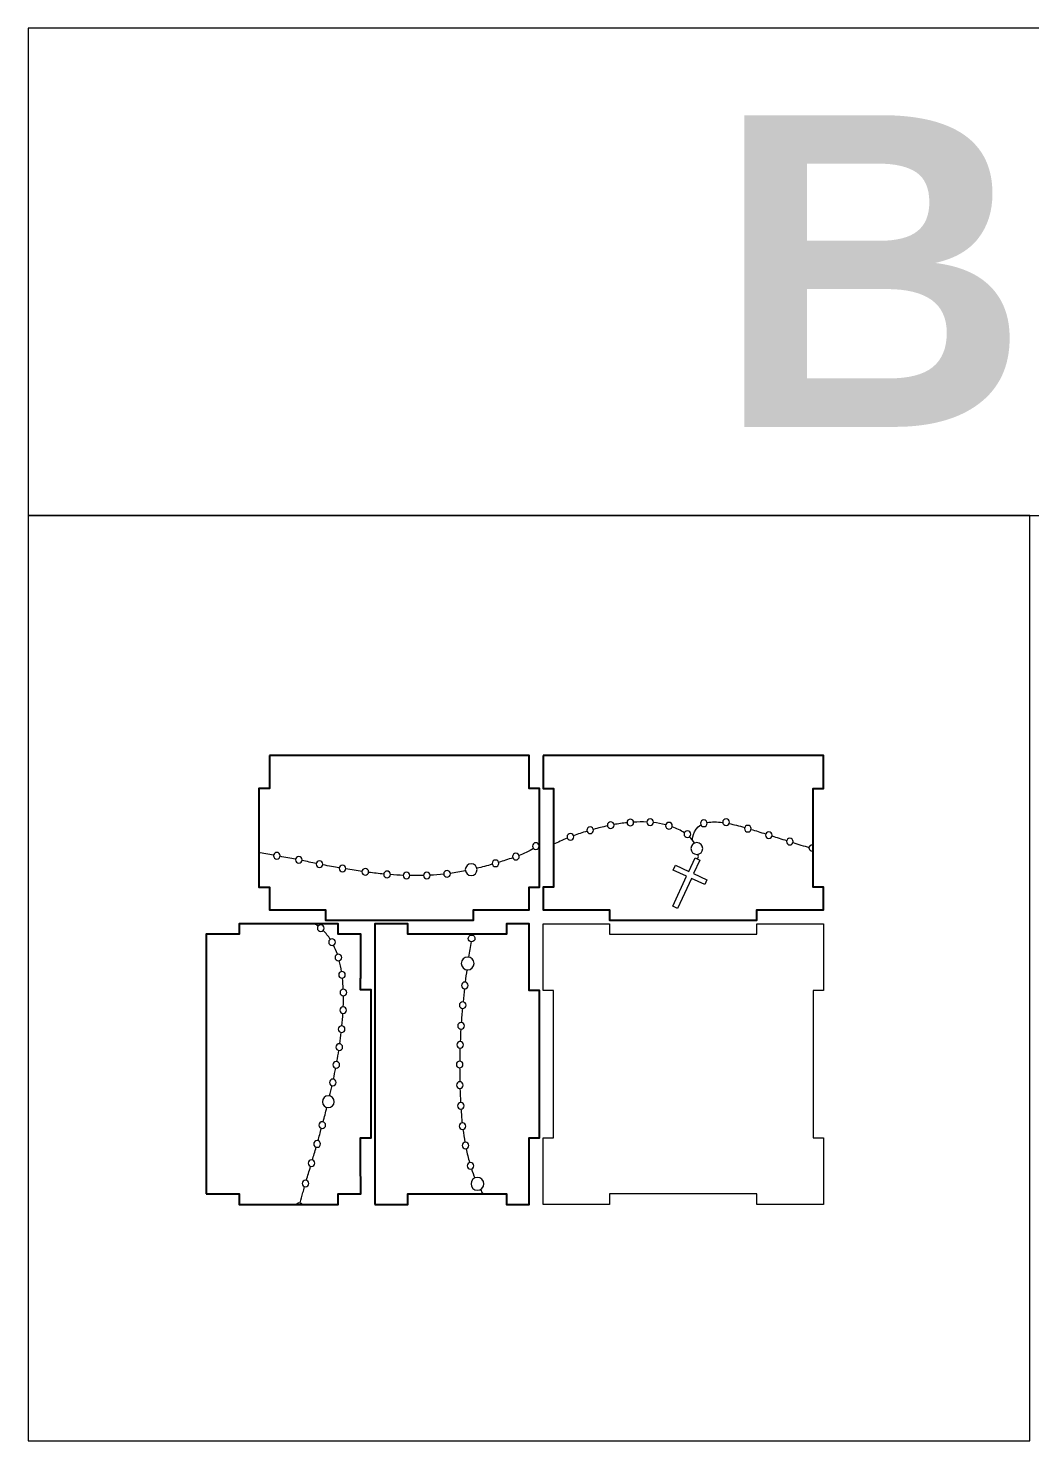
# Model space of a CAD drawing. Header units: millimetres. Extents: x -989 to 989, y -553 to 553.
# Drawn here: x -428.4 to -142.8, y -553.1 to -150.4 of the extents above; entities that cross this region are included whole.
import ezdxf

# ---------------------------------------------------------------- set-up
doc = ezdxf.new("R2010")
doc.units = ezdxf.units.MM
doc.header["$MEASUREMENT"] = 0
doc.layers.add('Camada 1', color=7, linetype='Continuous')
doc.styles.add('0', font='arialbd.ttf', dxfattribs={"height": 1})

msp = doc.modelspace()

# ---------------------------------------------------------------- linework, layer by layer
at = {"layer": 'Camada 1', "color": 142, "lineweight": 20}
for points in [[(-428.4035, -289.3165), (428.4035, -289.3165), (428.4035, -150.4111), (-428.4035, -150.4111), (-428.4035, -289.3165)], [(-428.4034, -553.0531), (-142.8012, -553.0531), (-142.8012, -289.3165), (-428.4034, -289.3165), (-428.4034, -553.0531)]]:
    msp.add_lwpolyline(points, close=True, dxfattribs=at)
at = {"layer": 'Camada 1', "lineweight": 25}
for points, knots in [([(-359.6022, -357.6848), (-335.2968, -357.6848), (-309.9076, -357.6848), (-285.6022, -357.6848), (-285.6022, -357.6848), (-285.6022, -357.6848), (-285.6022, -367.0848), (-285.6022, -367.0848), (-285.6022, -367.0848), (-285.6022, -367.0848), (-282.6022, -367.0848), (-282.6022, -367.0848), (-282.6022, -367.0848), (-282.6022, -378.719), (-282.6022, -383.6506), (-282.6022, -395.2848), (-282.6022, -395.2848), (-282.6022, -395.2848), (-285.6022, -395.2848), (-285.6022, -395.2848), (-285.6022, -395.2848), (-285.6022, -395.2848), (-285.6022, -401.7004), (-285.6022, -401.7004), (-285.6022, -401.7004), (-285.6022, -401.7004), (-298.1022, -401.7004), (-298.1022, -401.7004), (-298.1022, -401.7004), (-298.1022, -401.7004), (-298.1022, -401.6848), (-298.1022, -401.6848), (-298.1022, -401.6848), (-298.1022, -401.6848), (-301.4313, -401.6848), (-301.4313, -401.6848), (-301.4313, -401.6848), (-301.4313, -401.6848), (-301.4313, -404.6848), (-301.4313, -404.6848), (-301.4313, -404.6848), (-301.4313, -404.6848), (-343.5942, -404.6848), (-343.5942, -404.6848), (-343.5942, -404.6848), (-343.5942, -404.6848), (-343.5942, -401.6848), (-343.5942, -401.6848), (-343.5942, -401.6848), (-348.9264, -401.6848), (-354.256, -401.7005), (-359.6022, -401.7005), (-359.6022, -401.7005), (-359.6022, -401.7005), (-359.6022, -395.2848), (-359.6022, -395.2848), (-359.6022, -395.2848), (-359.6022, -395.2848), (-362.6022, -395.2848), (-362.6022, -395.2848), (-362.6022, -395.2848), (-362.6022, -383.6506), (-362.6022, -378.719), (-362.6022, -367.0848), (-362.6022, -367.0848), (-362.6022, -367.0848), (-359.6022, -367.0848), (-359.6022, -367.0848), (-359.6022, -367.0848), (-359.6022, -367.0848), (-359.6022, -357.6848), (-359.6022, -357.6848)], [0, 0, 0, 0, 0.05263158, 0.05263158, 0.05263158, 0.05263158, 0.10526316, 0.10526316, 0.10526316, 0.10526316, 0.15789474, 0.15789474, 0.15789474, 0.15789474, 0.21052632, 0.21052632, 0.21052632, 0.21052632, 0.26315789, 0.26315789, 0.26315789, 0.26315789, 0.31578947, 0.31578947, 0.31578947, 0.31578947, 0.36842105, 0.36842105, 0.36842105, 0.36842105, 0.42105263, 0.42105263, 0.42105263, 0.42105263, 0.47368421, 0.47368421, 0.47368421, 0.47368421, 0.52631579, 0.52631579, 0.52631579, 0.52631579, 0.57894737, 0.57894737, 0.57894737, 0.57894737, 0.63157895, 0.63157895, 0.63157895, 0.63157895, 0.68421053, 0.68421053, 0.68421053, 0.68421053, 0.73684211, 0.73684211, 0.73684211, 0.73684211, 0.78947368, 0.78947368, 0.78947368, 0.78947368, 0.84210526, 0.84210526, 0.84210526, 0.84210526, 0.89473684, 0.89473684, 0.89473684, 0.89473684, 1, 1, 1, 1]), ([(-281.6022, -357.6848), (-255.6022, -357.6848), (-227.6022, -357.6848), (-201.6022, -357.6848), (-201.6022, -357.6848), (-201.6022, -357.6848), (-201.6022, -367.0848), (-201.6022, -367.0848), (-201.6022, -367.0848), (-201.6022, -367.0848), (-204.6022, -367.0848), (-204.6022, -367.0848), (-204.6022, -367.0848), (-204.6022, -367.0848), (-204.6022, -376.4848), (-204.6022, -376.4848), (-204.6022, -376.4848), (-204.6022, -376.4848), (-204.6022, -376.4848), (-204.6022, -376.4848), (-204.6022, -376.4848), (-204.6022, -376.4848), (-204.6022, -385.8848), (-204.6022, -385.8848), (-204.6022, -385.8848), (-204.6022, -385.8848), (-204.6022, -385.8848), (-204.6022, -385.8848), (-204.6022, -385.8848), (-204.6022, -385.8848), (-204.6022, -395.2848), (-204.6022, -395.2848), (-204.6022, -395.2848), (-204.6022, -395.2848), (-201.6022, -395.2848), (-201.6022, -395.2848), (-201.6022, -395.2848), (-201.6022, -395.2848), (-201.6022, -401.6848), (-201.6022, -401.6848), (-201.6022, -401.6848), (-210.2689, -401.6848), (-211.9355, -401.6848), (-220.6022, -401.6848), (-220.6022, -401.6848), (-220.6022, -401.6848), (-220.6022, -404.6848), (-220.6022, -404.6848), (-220.6022, -404.6848), (-220.6022, -404.6848), (-262.6022, -404.6848), (-262.6022, -404.6848), (-262.6022, -404.6848), (-262.6022, -404.6848), (-262.6022, -401.6848), (-262.6022, -401.6848), (-262.6022, -401.6848), (-262.6022, -401.6848), (-266.1022, -401.6848), (-266.1022, -401.6848), (-266.1022, -401.6848), (-266.1022, -401.6848), (-266.1022, -401.6848), (-266.1022, -401.6848), (-266.1022, -401.6848), (-266.1022, -401.6848), (-281.6022, -401.6848), (-281.6022, -401.6848), (-281.6022, -401.6848), (-281.6022, -401.6848), (-281.6022, -395.2848), (-281.6022, -395.2848), (-281.6022, -395.2848), (-281.6022, -395.2848), (-278.6022, -395.2848), (-278.6022, -395.2848), (-278.6022, -395.2848), (-278.6022, -395.2848), (-278.6022, -385.8848), (-278.6022, -385.8848), (-278.6022, -385.8848), (-278.6022, -385.8848), (-278.6022, -385.8848), (-278.6022, -385.8848), (-278.6022, -385.8848), (-278.6022, -385.8848), (-278.6022, -376.4848), (-278.6022, -376.4848), (-278.6022, -376.4848), (-278.6022, -376.4848), (-278.6022, -376.4848), (-278.6022, -376.4848), (-278.6022, -376.4848), (-278.6022, -376.4848), (-278.6022, -367.0848), (-278.6022, -367.0848), (-278.6022, -367.0848), (-278.6022, -367.0848), (-281.6022, -367.0848), (-281.6022, -367.0848), (-281.6022, -367.0848), (-281.6022, -367.0848), (-281.6022, -357.6848), (-281.6022, -357.6848)], [0, 0, 0, 0, 0.03703704, 0.03703704, 0.03703704, 0.03703704, 0.07407407, 0.07407407, 0.07407407, 0.07407407, 0.11111111, 0.11111111, 0.11111111, 0.11111111, 0.14814815, 0.14814815, 0.14814815, 0.14814815, 0.18518519, 0.18518519, 0.18518519, 0.18518519, 0.22222222, 0.22222222, 0.22222222, 0.22222222, 0.25925926, 0.25925926, 0.25925926, 0.25925926, 0.2962963, 0.2962963, 0.2962963, 0.2962963, 0.33333333, 0.33333333, 0.33333333, 0.33333333, 0.37037037, 0.37037037, 0.37037037, 0.37037037, 0.40740741, 0.40740741, 0.40740741, 0.40740741, 0.44444444, 0.44444444, 0.44444444, 0.44444444, 0.48148148, 0.48148148, 0.48148148, 0.48148148, 0.51851852, 0.51851852, 0.51851852, 0.51851852, 0.55555556, 0.55555556, 0.55555556, 0.55555556, 0.59259259, 0.59259259, 0.59259259, 0.59259259, 0.62962963, 0.62962963, 0.62962963, 0.62962963, 0.66666667, 0.66666667, 0.66666667, 0.66666667, 0.7037037, 0.7037037, 0.7037037, 0.7037037, 0.74074074, 0.74074074, 0.74074074, 0.74074074, 0.77777778, 0.77777778, 0.77777778, 0.77777778, 0.81481481, 0.81481481, 0.81481481, 0.81481481, 0.85185185, 0.85185185, 0.85185185, 0.85185185, 0.88888889, 0.88888889, 0.88888889, 0.88888889, 0.92592593, 0.92592593, 0.92592593, 0.92592593, 1, 1, 1, 1]), ([(-377.6178, -482.6848), (-377.6178, -458.3794), (-377.6178, -432.9902), (-377.6178, -408.6848), (-377.6178, -408.6848), (-377.6178, -408.6848), (-368.2178, -408.6848), (-368.2178, -408.6848), (-368.2178, -408.6848), (-368.2178, -408.6848), (-368.2178, -405.6848), (-368.2178, -405.6848), (-368.2178, -405.6848), (-356.5836, -405.6848), (-351.652, -405.6848), (-340.0178, -405.6848), (-340.0178, -405.6848), (-340.0178, -405.6848), (-340.0178, -408.6848), (-340.0178, -408.6848), (-340.0178, -408.6848), (-340.0178, -408.6848), (-333.6022, -408.6848), (-333.6022, -408.6848), (-333.6022, -408.6848), (-333.6022, -408.6848), (-333.6022, -421.1848), (-333.6022, -421.1848), (-333.6022, -421.1848), (-333.6022, -421.1848), (-333.6178, -421.1848), (-333.6178, -421.1848), (-333.6178, -421.1848), (-333.6178, -421.1848), (-333.6178, -424.5139), (-333.6178, -424.5139), (-333.6178, -424.5139), (-333.6178, -424.5139), (-330.6178, -424.5139), (-330.6178, -424.5139), (-330.6178, -424.5139), (-330.6178, -424.5139), (-330.6178, -466.6768), (-330.6178, -466.6768), (-330.6178, -466.6768), (-330.6178, -466.6768), (-333.6178, -466.6768), (-333.6178, -466.6768), (-333.6178, -466.6768), (-333.6178, -472.009), (-333.6021, -477.3386), (-333.6021, -482.6848), (-333.6021, -482.6848), (-333.6021, -482.6848), (-340.0178, -482.6848), (-340.0178, -482.6848), (-340.0178, -482.6848), (-340.0178, -482.6848), (-340.0178, -485.6848), (-340.0178, -485.6848), (-340.0178, -485.6848), (-351.652, -485.6848), (-356.5836, -485.6848), (-368.2178, -485.6848), (-368.2178, -485.6848), (-368.2178, -485.6848), (-368.2178, -482.6848), (-368.2178, -482.6848), (-368.2178, -482.6848), (-368.2178, -482.6848), (-377.6178, -482.6848), (-377.6178, -482.6848)], [0, 0, 0, 0, 0.05263158, 0.05263158, 0.05263158, 0.05263158, 0.10526316, 0.10526316, 0.10526316, 0.10526316, 0.15789474, 0.15789474, 0.15789474, 0.15789474, 0.21052632, 0.21052632, 0.21052632, 0.21052632, 0.26315789, 0.26315789, 0.26315789, 0.26315789, 0.31578947, 0.31578947, 0.31578947, 0.31578947, 0.36842105, 0.36842105, 0.36842105, 0.36842105, 0.42105263, 0.42105263, 0.42105263, 0.42105263, 0.47368421, 0.47368421, 0.47368421, 0.47368421, 0.52631579, 0.52631579, 0.52631579, 0.52631579, 0.57894737, 0.57894737, 0.57894737, 0.57894737, 0.63157895, 0.63157895, 0.63157895, 0.63157895, 0.68421053, 0.68421053, 0.68421053, 0.68421053, 0.73684211, 0.73684211, 0.73684211, 0.73684211, 0.78947368, 0.78947368, 0.78947368, 0.78947368, 0.84210526, 0.84210526, 0.84210526, 0.84210526, 0.89473684, 0.89473684, 0.89473684, 0.89473684, 1, 1, 1, 1]), ([(-329.6022, -485.6848), (-329.6022, -462.0181), (-329.6022, -429.3515), (-329.6022, -405.6848), (-329.6022, -405.6848), (-329.6022, -405.6848), (-320.2022, -405.6848), (-320.2022, -405.6848), (-320.2022, -405.6848), (-320.2022, -405.6848), (-320.2022, -408.6848), (-320.2022, -408.6848), (-320.2022, -408.6848), (-320.2022, -408.6848), (-310.8022, -408.6848), (-310.8022, -408.6848), (-310.8022, -408.6848), (-310.8022, -408.6848), (-310.8022, -408.6848), (-310.8022, -408.6848), (-310.8022, -408.6848), (-310.8022, -408.6848), (-301.4022, -408.6848), (-301.4022, -408.6848), (-301.4022, -408.6848), (-301.4022, -408.6848), (-301.4022, -408.6848), (-301.4022, -408.6848), (-301.4022, -408.6848), (-301.4022, -408.6848), (-292.0022, -408.6848), (-292.0022, -408.6848), (-292.0022, -408.6848), (-292.0022, -408.6848), (-292.0022, -405.6848), (-292.0022, -405.6848), (-292.0022, -405.6848), (-292.0022, -405.6848), (-285.6022, -405.6848), (-285.6022, -405.6848), (-285.6022, -405.6848), (-285.6022, -405.6848), (-285.6022, -421.1848), (-285.6022, -421.1848), (-285.6022, -421.1848), (-285.6022, -421.1848), (-285.6022, -421.1848), (-285.6022, -421.1848), (-285.6022, -421.1848), (-285.6022, -421.1848), (-285.6022, -424.6848), (-285.6022, -424.6848), (-285.6022, -424.6848), (-285.6022, -424.6848), (-282.6022, -424.6848), (-282.6022, -424.6848), (-282.6022, -424.6848), (-282.6022, -424.6848), (-282.6022, -466.6848), (-282.6022, -466.6848), (-282.6022, -466.6848), (-282.6022, -466.6848), (-285.6022, -466.6848), (-285.6022, -466.6848), (-285.6022, -466.6848), (-285.6022, -466.6848), (-285.6022, -470.1848), (-285.6022, -470.1848), (-285.6022, -470.1848), (-285.6022, -470.1848), (-285.6022, -470.1848), (-285.6022, -470.1848), (-285.6022, -470.1848), (-285.6022, -470.1848), (-285.6022, -485.6848), (-285.6022, -485.6848), (-285.6022, -485.6848), (-285.6022, -485.6848), (-292.0022, -485.6848), (-292.0022, -485.6848), (-292.0022, -485.6848), (-292.0022, -485.6848), (-292.0022, -482.6848), (-292.0022, -482.6848), (-292.0022, -482.6848), (-292.0022, -482.6848), (-301.4022, -482.6848), (-301.4022, -482.6848), (-301.4022, -482.6848), (-301.4022, -482.6848), (-301.4022, -482.6848), (-301.4022, -482.6848), (-301.4022, -482.6848), (-301.4022, -482.6848), (-310.8022, -482.6848), (-310.8022, -482.6848), (-310.8022, -482.6848), (-310.8022, -482.6848), (-310.8022, -482.6848), (-310.8022, -482.6848), (-310.8022, -482.6848), (-310.8022, -482.6848), (-320.2022, -482.6848), (-320.2022, -482.6848), (-320.2022, -482.6848), (-320.2022, -482.6848), (-320.2022, -485.6848), (-320.2022, -485.6848), (-320.2022, -485.6848), (-320.2022, -485.6848), (-329.6022, -485.6848), (-329.6022, -485.6848)], [0, 0, 0, 0, 0.03448276, 0.03448276, 0.03448276, 0.03448276, 0.06896552, 0.06896552, 0.06896552, 0.06896552, 0.10344828, 0.10344828, 0.10344828, 0.10344828, 0.13793103, 0.13793103, 0.13793103, 0.13793103, 0.17241379, 0.17241379, 0.17241379, 0.17241379, 0.20689655, 0.20689655, 0.20689655, 0.20689655, 0.24137931, 0.24137931, 0.24137931, 0.24137931, 0.27586207, 0.27586207, 0.27586207, 0.27586207, 0.31034483, 0.31034483, 0.31034483, 0.31034483, 0.34482759, 0.34482759, 0.34482759, 0.34482759, 0.37931034, 0.37931034, 0.37931034, 0.37931034, 0.4137931, 0.4137931, 0.4137931, 0.4137931, 0.44827586, 0.44827586, 0.44827586, 0.44827586, 0.48275862, 0.48275862, 0.48275862, 0.48275862, 0.51724138, 0.51724138, 0.51724138, 0.51724138, 0.55172414, 0.55172414, 0.55172414, 0.55172414, 0.5862069, 0.5862069, 0.5862069, 0.5862069, 0.62068966, 0.62068966, 0.62068966, 0.62068966, 0.65517241, 0.65517241, 0.65517241, 0.65517241, 0.68965517, 0.68965517, 0.68965517, 0.68965517, 0.72413793, 0.72413793, 0.72413793, 0.72413793, 0.75862069, 0.75862069, 0.75862069, 0.75862069, 0.79310345, 0.79310345, 0.79310345, 0.79310345, 0.82758621, 0.82758621, 0.82758621, 0.82758621, 0.86206897, 0.86206897, 0.86206897, 0.86206897, 0.89655172, 0.89655172, 0.89655172, 0.89655172, 0.93103448, 0.93103448, 0.93103448, 0.93103448, 1, 1, 1, 1])]:
    msp.add_open_spline(points, degree=3, knots=knots, dxfattribs=at)
at = {"layer": 'Camada 1', "color": 250, "lineweight": 20}
for points in [[(-268.1426, -378.091), (-267.6191, -378.091), (-267.1947, -378.5154), (-267.1947, -379.039), (-267.1947, -379.039), (-267.1947, -379.5625), (-267.6191, -379.987), (-268.1426, -379.987), (-268.1426, -379.987), (-268.6662, -379.987), (-269.0906, -379.5625), (-269.0906, -379.039), (-269.0906, -379.039), (-269.0906, -378.5154), (-268.6662, -378.091), (-268.1426, -378.091)], [(-262.3047, -376.6464), (-261.7811, -376.6464), (-261.3567, -377.0709), (-261.3567, -377.5944), (-261.3567, -377.5944), (-261.3567, -378.118), (-261.7811, -378.5424), (-262.3047, -378.5424), (-262.3047, -378.5424), (-262.8282, -378.5424), (-263.2527, -378.118), (-263.2527, -377.5944), (-263.2527, -377.5944), (-263.2527, -377.0709), (-262.8282, -376.6464), (-262.3047, -376.6464)], [(-256.7042, -375.8458), (-256.1807, -375.8458), (-255.7562, -376.2702), (-255.7562, -376.7937), (-255.7562, -376.7937), (-255.7562, -377.3173), (-256.1807, -377.7417), (-256.7042, -377.7417), (-256.7042, -377.7417), (-257.2278, -377.7417), (-257.6522, -377.3173), (-257.6522, -376.7937), (-257.6522, -376.7937), (-257.6522, -376.2702), (-257.2278, -375.8458), (-256.7042, -375.8458)], [(-251.0598, -375.7884), (-250.5362, -375.7884), (-250.1118, -376.2129), (-250.1118, -376.7364), (-250.1118, -376.7364), (-250.1118, -377.26), (-250.5362, -377.6844), (-251.0598, -377.6844), (-251.0598, -377.6844), (-251.5833, -377.6844), (-252.0077, -377.26), (-252.0077, -376.7364), (-252.0077, -376.7364), (-252.0077, -376.2129), (-251.5833, -375.7884), (-251.0598, -375.7884)], [(-245.6819, -376.7773), (-245.1584, -376.7773), (-244.734, -377.2017), (-244.734, -377.7252), (-244.734, -377.7252), (-244.734, -378.2488), (-245.1584, -378.6732), (-245.6819, -378.6732), (-245.6819, -378.6732), (-246.2055, -378.6732), (-246.6299, -378.2488), (-246.6299, -377.7252), (-246.6299, -377.7252), (-246.6299, -377.2017), (-246.2055, -376.7773), (-245.6819, -376.7773)], [(-235.7265, -376.1029), (-235.203, -376.1029), (-234.7785, -376.5273), (-234.7785, -377.0509), (-234.7785, -377.0509), (-234.7785, -377.5744), (-235.203, -377.9988), (-235.7265, -377.9988), (-235.7265, -377.9988), (-236.2501, -377.9988), (-236.6745, -377.5744), (-236.6745, -377.0509), (-236.6745, -377.0509), (-236.6745, -376.5273), (-236.2501, -376.1029), (-235.7265, -376.1029)], [(-229.4111, -375.8011), (-228.8875, -375.8011), (-228.4631, -376.2255), (-228.4631, -376.749), (-228.4631, -376.749), (-228.4631, -377.2726), (-228.8875, -377.697), (-229.4111, -377.697), (-229.4111, -377.697), (-229.9346, -377.697), (-230.3591, -377.2726), (-230.3591, -376.749), (-230.3591, -376.749), (-230.3591, -376.2255), (-229.9346, -375.8011), (-229.4111, -375.8011)], [(-223.1935, -377.6268), (-222.6699, -377.6268), (-222.2455, -378.0513), (-222.2455, -378.5748), (-222.2455, -378.5748), (-222.2455, -379.0984), (-222.6699, -379.5228), (-223.1935, -379.5228), (-223.1935, -379.5228), (-223.717, -379.5228), (-224.1415, -379.0984), (-224.1415, -378.5748), (-224.1415, -378.5748), (-224.1415, -378.0513), (-223.717, -377.6268), (-223.1935, -377.6268)], [(-273.7994, -379.9785), (-273.2759, -379.9785), (-272.8514, -380.403), (-272.8514, -380.9265), (-272.8514, -380.9265), (-272.8514, -381.4501), (-273.2759, -381.8745), (-273.7994, -381.8745), (-273.7994, -381.8745), (-274.3229, -381.8745), (-274.7474, -381.4501), (-274.7474, -380.9265), (-274.7474, -380.9265), (-274.7474, -380.403), (-274.3229, -379.9785), (-273.7994, -379.9785)], [(-240.4376, -379.1965), (-239.914, -379.1965), (-239.4896, -379.621), (-239.4896, -380.1445), (-239.4896, -380.1445), (-239.4896, -380.6681), (-239.914, -381.0925), (-240.4376, -381.0925), (-240.4376, -381.0925), (-240.9611, -381.0925), (-241.3856, -380.6681), (-241.3856, -380.1445), (-241.3856, -380.1445), (-241.3856, -379.621), (-240.9611, -379.1965), (-240.4376, -379.1965)], [(-217.2329, -379.4739), (-216.7093, -379.4739), (-216.2849, -379.8983), (-216.2849, -380.4219), (-216.2849, -380.4219), (-216.2849, -380.9454), (-216.7093, -381.3699), (-217.2329, -381.3699), (-217.2329, -381.3699), (-217.7564, -381.3699), (-218.1808, -380.9454), (-218.1808, -380.4219), (-218.1808, -380.4219), (-218.1808, -379.8983), (-217.7564, -379.4739), (-217.2329, -379.4739)], [(-211.2265, -381.3255), (-210.703, -381.3255), (-210.2785, -381.75), (-210.2785, -382.2735), (-210.2785, -382.2735), (-210.2785, -382.797), (-210.703, -383.2215), (-211.2265, -383.2215), (-211.2265, -383.2215), (-211.75, -383.2215), (-212.1745, -382.797), (-212.1745, -382.2735), (-212.1745, -382.2735), (-212.1745, -381.75), (-211.75, -381.3255), (-211.2265, -381.3255)], [(-357.5265, -385.3313), (-357.003, -385.3313), (-356.5785, -385.7557), (-356.5785, -386.2793), (-356.5785, -386.2793), (-356.5785, -386.8028), (-357.003, -387.2273), (-357.5265, -387.2273), (-357.5265, -387.2273), (-358.0501, -387.2273), (-358.4745, -386.8028), (-358.4745, -386.2793), (-358.4745, -386.2793), (-358.4745, -385.7557), (-358.0501, -385.3313), (-357.5265, -385.3313)], [(-289.3225, -385.5998), (-288.7989, -385.5998), (-288.3745, -386.0242), (-288.3745, -386.5477), (-288.3745, -386.5477), (-288.3745, -387.0713), (-288.7989, -387.4957), (-289.3225, -387.4957), (-289.3225, -387.4957), (-289.846, -387.4957), (-290.2705, -387.0713), (-290.2705, -386.5477), (-290.2705, -386.5477), (-290.2705, -386.0242), (-289.846, -385.5998), (-289.3225, -385.5998)], [(-237.7404, -382.5571), (-236.8094, -382.5571), (-236.0549, -383.3117), (-236.0549, -384.2426), (-236.0549, -384.2426), (-236.0549, -385.1735), (-236.8094, -385.9281), (-237.7404, -385.9281), (-237.7404, -385.9281), (-238.6713, -385.9281), (-239.4259, -385.1735), (-239.4259, -384.2426), (-239.4259, -384.2426), (-239.4259, -383.3117), (-238.6713, -382.5571), (-237.7404, -382.5571)], [(-351.2454, -386.5366), (-350.7219, -386.5366), (-350.2974, -386.961), (-350.2974, -387.4846), (-350.2974, -387.4846), (-350.2974, -388.0081), (-350.7219, -388.4326), (-351.2454, -388.4326), (-351.2454, -388.4326), (-351.769, -388.4326), (-352.1934, -388.0081), (-352.1934, -387.4846), (-352.1934, -387.4846), (-352.1934, -386.961), (-351.769, -386.5366), (-351.2454, -386.5366)], [(-345.3337, -387.7363), (-344.8102, -387.7363), (-344.3857, -388.1608), (-344.3857, -388.6843), (-344.3857, -388.6843), (-344.3857, -389.2079), (-344.8102, -389.6323), (-345.3337, -389.6323), (-345.3337, -389.6323), (-345.8573, -389.6323), (-346.2817, -389.2079), (-346.2817, -388.6843), (-346.2817, -388.6843), (-346.2817, -388.1608), (-345.8573, -387.7363), (-345.3337, -387.7363)], [(-338.7724, -388.9574), (-338.2489, -388.9574), (-337.8245, -389.3818), (-337.8245, -389.9053), (-337.8245, -389.9053), (-337.8245, -390.4289), (-338.2489, -390.8533), (-338.7724, -390.8533), (-338.7724, -390.8533), (-339.296, -390.8533), (-339.7204, -390.4289), (-339.7204, -389.9053), (-339.7204, -389.9053), (-339.7204, -389.3818), (-339.296, -388.9574), (-338.7724, -388.9574)], [(-332.2845, -389.9604), (-331.761, -389.9604), (-331.3365, -390.3849), (-331.3365, -390.9084), (-331.3365, -390.9084), (-331.3365, -391.4319), (-331.761, -391.8564), (-332.2845, -391.8564), (-332.2845, -391.8564), (-332.8081, -391.8564), (-333.2325, -391.4319), (-333.2325, -390.9084), (-333.2325, -390.9084), (-333.2325, -390.3849), (-332.8081, -389.9604), (-332.2845, -389.9604)], [(-308.9802, -390.4824), (-308.4566, -390.4824), (-308.0322, -390.9068), (-308.0322, -391.4303), (-308.0322, -391.4303), (-308.0322, -391.9539), (-308.4566, -392.3783), (-308.9802, -392.3783), (-308.9802, -392.3783), (-309.5037, -392.3783), (-309.9282, -391.9539), (-309.9282, -391.4303), (-309.9282, -391.4303), (-309.9282, -390.9068), (-309.5037, -390.4824), (-308.9802, -390.4824)], [(-302.0909, -388.5695), (-301.16, -388.5695), (-300.4054, -389.3241), (-300.4054, -390.2551), (-300.4054, -390.2551), (-300.4054, -391.186), (-301.16, -391.9406), (-302.0909, -391.9406), (-302.0909, -391.9406), (-303.0218, -391.9406), (-303.7764, -391.186), (-303.7764, -390.2551), (-303.7764, -390.2551), (-303.7764, -389.3241), (-303.0218, -388.5695), (-302.0909, -388.5695)], [(-295.164, -387.5095), (-294.6404, -387.5095), (-294.216, -387.9339), (-294.216, -388.4575), (-294.216, -388.4575), (-294.216, -388.981), (-294.6404, -389.4055), (-295.164, -389.4055), (-295.164, -389.4055), (-295.6875, -389.4055), (-296.112, -388.981), (-296.112, -388.4575), (-296.112, -388.4575), (-296.112, -387.9339), (-295.6875, -387.5095), (-295.164, -387.5095)], [(-326.0868, -390.6589), (-325.5633, -390.6589), (-325.1388, -391.0834), (-325.1388, -391.6069), (-325.1388, -391.6069), (-325.1388, -392.1304), (-325.5633, -392.5549), (-326.0868, -392.5549), (-326.0868, -392.5549), (-326.6104, -392.5549), (-327.0348, -392.1304), (-327.0348, -391.6069), (-327.0348, -391.6069), (-327.0348, -391.0834), (-326.6104, -390.6589), (-326.0868, -390.6589)], [(-320.5134, -390.99), (-319.9898, -390.99), (-319.5654, -391.4144), (-319.5654, -391.938), (-319.5654, -391.938), (-319.5654, -392.4615), (-319.9898, -392.8859), (-320.5134, -392.8859), (-320.5134, -392.8859), (-321.0369, -392.8859), (-321.4613, -392.4615), (-321.4613, -391.938), (-321.4613, -391.938), (-321.4613, -391.4144), (-321.0369, -390.99), (-320.5134, -390.99)], [(-314.708, -390.9556), (-314.1845, -390.9556), (-313.76, -391.3801), (-313.76, -391.9036), (-313.76, -391.9036), (-313.76, -392.4271), (-314.1845, -392.8516), (-314.708, -392.8516), (-314.708, -392.8516), (-315.2316, -392.8516), (-315.656, -392.4271), (-315.656, -391.9036), (-315.656, -391.9036), (-315.656, -391.3801), (-315.2316, -390.9556), (-314.708, -390.9556)], [(-342.7205, -410.9473), (-342.7205, -410.4238), (-342.296, -409.9993), (-341.7725, -409.9993), (-341.7725, -409.9993), (-341.249, -409.9993), (-340.8245, -410.4238), (-340.8245, -410.9473), (-340.8245, -410.9473), (-340.8245, -411.4709), (-341.249, -411.8953), (-341.7725, -411.8953), (-341.7725, -411.8953), (-342.296, -411.8953), (-342.7205, -411.4709), (-342.7205, -410.9473)], [(-340.9135, -415.2869), (-340.9135, -414.7634), (-340.489, -414.3389), (-339.9655, -414.3389), (-339.9655, -414.3389), (-339.4419, -414.3389), (-339.0175, -414.7634), (-339.0175, -415.2869), (-339.0175, -415.2869), (-339.0175, -415.8105), (-339.4419, -416.2349), (-339.9655, -416.2349), (-339.9655, -416.2349), (-340.489, -416.2349), (-340.9135, -415.8105), (-340.9135, -415.2869)], [(-304.908, -416.9984), (-304.908, -415.9929), (-304.0929, -415.1778), (-303.0874, -415.1778), (-303.0874, -415.1778), (-302.082, -415.1778), (-301.2669, -415.9929), (-301.2669, -416.9984), (-301.2669, -416.9984), (-301.2669, -418.0038), (-302.082, -418.8189), (-303.0874, -418.8189), (-303.0874, -418.8189), (-304.0929, -418.8189), (-304.908, -418.0038), (-304.908, -416.9984)], [(-339.8781, -420.2255), (-339.8781, -419.702), (-339.4537, -419.2775), (-338.9301, -419.2775), (-338.9301, -419.2775), (-338.4066, -419.2775), (-337.9821, -419.702), (-337.9821, -420.2255), (-337.9821, -420.2255), (-337.9821, -420.749), (-338.4066, -421.1735), (-338.9301, -421.1735), (-338.9301, -421.1735), (-339.4537, -421.1735), (-339.8781, -420.749), (-339.8781, -420.2255)], [(-304.8587, -423.2453), (-304.8587, -422.7218), (-304.4343, -422.2973), (-303.9107, -422.2973), (-303.9107, -422.2973), (-303.3872, -422.2973), (-302.9628, -422.7218), (-302.9628, -423.2453), (-302.9628, -423.2453), (-302.9628, -423.7689), (-303.3872, -424.1933), (-303.9107, -424.1933), (-303.9107, -424.1933), (-304.4343, -424.1933), (-304.8587, -423.7689), (-304.8587, -423.2453)], [(-339.4872, -425.2834), (-339.4872, -424.7599), (-339.0628, -424.3354), (-338.5392, -424.3354), (-338.5392, -424.3354), (-338.0157, -424.3354), (-337.5912, -424.7599), (-337.5912, -425.2834), (-337.5912, -425.2834), (-337.5912, -425.807), (-338.0157, -426.2314), (-338.5392, -426.2314), (-338.5392, -426.2314), (-339.0628, -426.2314), (-339.4872, -425.807), (-339.4872, -425.2834)], [(-339.5466, -430.2836), (-339.5466, -429.7601), (-339.1221, -429.3357), (-338.5986, -429.3357), (-338.5986, -429.3357), (-338.0751, -429.3357), (-337.6506, -429.7601), (-337.6506, -430.2836), (-337.6506, -430.2836), (-337.6506, -430.8072), (-338.0751, -431.2316), (-338.5986, -431.2316), (-338.5986, -431.2316), (-339.1221, -431.2316), (-339.5466, -430.8072), (-339.5466, -430.2836)], [(-305.4615, -428.8932), (-305.4615, -428.3697), (-305.037, -427.9452), (-304.5135, -427.9452), (-304.5135, -427.9452), (-303.9899, -427.9452), (-303.5655, -428.3697), (-303.5655, -428.8932), (-303.5655, -428.8932), (-303.5655, -429.4167), (-303.9899, -429.8412), (-304.5135, -429.8412), (-304.5135, -429.8412), (-305.037, -429.8412), (-305.4615, -429.4167), (-305.4615, -428.8932)], [(-339.9761, -435.727), (-339.9761, -435.2034), (-339.5516, -434.779), (-339.0281, -434.779), (-339.0281, -434.779), (-338.5045, -434.779), (-338.0801, -435.2034), (-338.0801, -435.727), (-338.0801, -435.727), (-338.0801, -436.2505), (-338.5045, -436.675), (-339.0281, -436.675), (-339.0281, -436.675), (-339.5516, -436.675), (-339.9761, -436.2505), (-339.9761, -435.727)], [(-305.9295, -434.7652), (-305.9295, -434.2417), (-305.505, -433.8172), (-304.9815, -433.8172), (-304.9815, -433.8172), (-304.4579, -433.8172), (-304.0335, -434.2417), (-304.0335, -434.7652), (-304.0335, -434.7652), (-304.0335, -435.2887), (-304.4579, -435.7132), (-304.9815, -435.7132), (-304.9815, -435.7132), (-305.505, -435.7132), (-305.9295, -435.2887), (-305.9295, -434.7652)], [(-340.6423, -440.8263), (-340.6423, -440.3028), (-340.2178, -439.8783), (-339.6943, -439.8783), (-339.6943, -439.8783), (-339.1707, -439.8783), (-338.7463, -440.3028), (-338.7463, -440.8263), (-338.7463, -440.8263), (-338.7463, -441.3498), (-339.1707, -441.7743), (-339.6943, -441.7743), (-339.6943, -441.7743), (-340.2178, -441.7743), (-340.6423, -441.3498), (-340.6423, -440.8263)], [(-306.2066, -440.2206), (-306.2066, -439.6971), (-305.7821, -439.2726), (-305.2586, -439.2726), (-305.2586, -439.2726), (-304.7351, -439.2726), (-304.3106, -439.6971), (-304.3106, -440.2206), (-304.3106, -440.2206), (-304.3106, -440.7441), (-304.7351, -441.1686), (-305.2586, -441.1686), (-305.2586, -441.1686), (-305.7821, -441.1686), (-306.2066, -440.7441), (-306.2066, -440.2206)], [(-341.5049, -445.8925), (-341.5049, -445.369), (-341.0805, -444.9445), (-340.5569, -444.9445), (-340.5569, -444.9445), (-340.0334, -444.9445), (-339.6089, -445.369), (-339.6089, -445.8925), (-339.6089, -445.8925), (-339.6089, -446.416), (-340.0334, -446.8405), (-340.5569, -446.8405), (-340.5569, -446.8405), (-341.0805, -446.8405), (-341.5049, -446.416), (-341.5049, -445.8925)], [(-306.3216, -445.7773), (-306.3216, -445.2538), (-305.8972, -444.8294), (-305.3736, -444.8294), (-305.3736, -444.8294), (-304.8501, -444.8294), (-304.4256, -445.2538), (-304.4256, -445.7773), (-304.4256, -445.7773), (-304.4256, -446.3009), (-304.8501, -446.7253), (-305.3736, -446.7253), (-305.3736, -446.7253), (-305.8972, -446.7253), (-306.3216, -446.3009), (-306.3216, -445.7773)], [(-342.5191, -450.9018), (-342.5191, -450.3783), (-342.0947, -449.9539), (-341.5711, -449.9539), (-341.5711, -449.9539), (-341.0476, -449.9539), (-340.6231, -450.3783), (-340.6231, -450.9018), (-340.6231, -450.9018), (-340.6231, -451.4254), (-341.0476, -451.8498), (-341.5711, -451.8498), (-341.5711, -451.8498), (-342.0947, -451.8498), (-342.5191, -451.4254), (-342.5191, -450.9018)], [(-306.2564, -451.6616), (-306.2564, -451.1381), (-305.832, -450.7136), (-305.3084, -450.7136), (-305.3084, -450.7136), (-304.7849, -450.7136), (-304.3605, -451.1381), (-304.3605, -451.6616), (-304.3605, -451.6616), (-304.3605, -452.1852), (-304.7849, -452.6096), (-305.3084, -452.6096), (-305.3084, -452.6096), (-305.832, -452.6096), (-306.2564, -452.1852), (-306.2564, -451.6616)], [(-344.5241, -456.4052), (-344.5241, -455.4743), (-343.7695, -454.7197), (-342.8386, -454.7197), (-342.8386, -454.7197), (-341.9076, -454.7197), (-341.153, -455.4743), (-341.153, -456.4052), (-341.153, -456.4052), (-341.153, -457.3362), (-341.9076, -458.0908), (-342.8386, -458.0908), (-342.8386, -458.0908), (-343.7695, -458.0908), (-344.5241, -457.3362), (-344.5241, -456.4052)], [(-306.0116, -457.562), (-306.0116, -457.0384), (-305.5872, -456.614), (-305.0636, -456.614), (-305.0636, -456.614), (-304.5401, -456.614), (-304.1156, -457.0384), (-304.1156, -457.562), (-304.1156, -457.562), (-304.1156, -458.0855), (-304.5401, -458.5099), (-305.0636, -458.5099), (-305.0636, -458.5099), (-305.5872, -458.5099), (-306.0116, -458.0855), (-306.0116, -457.562)], [(-345.4948, -463.0644), (-345.4948, -462.5408), (-345.0704, -462.1164), (-344.5468, -462.1164), (-344.5468, -462.1164), (-344.0233, -462.1164), (-343.5988, -462.5408), (-343.5988, -463.0644), (-343.5988, -463.0644), (-343.5988, -463.5879), (-344.0233, -464.0124), (-344.5468, -464.0124), (-344.5468, -464.0124), (-345.0704, -464.0124), (-345.4948, -463.5879), (-345.4948, -463.0644)], [(-305.502, -463.3716), (-305.502, -462.8481), (-305.0775, -462.4236), (-304.554, -462.4236), (-304.554, -462.4236), (-304.0304, -462.4236), (-303.606, -462.8481), (-303.606, -463.3716), (-303.606, -463.3716), (-303.606, -463.8951), (-304.0304, -464.3196), (-304.554, -464.3196), (-304.554, -464.3196), (-305.0775, -464.3196), (-305.502, -463.8951), (-305.502, -463.3716)], [(-346.9891, -468.4578), (-346.9891, -467.9342), (-346.5646, -467.5098), (-346.0411, -467.5098), (-346.0411, -467.5098), (-345.5176, -467.5098), (-345.0931, -467.9342), (-345.0931, -468.4578), (-345.0931, -468.4578), (-345.0931, -468.9813), (-345.5176, -469.4058), (-346.0411, -469.4058), (-346.0411, -469.4058), (-346.5646, -469.4058), (-346.9891, -468.9813), (-346.9891, -468.4578)], [(-304.6601, -468.8807), (-304.6601, -468.3572), (-304.2357, -467.9327), (-303.7121, -467.9327), (-303.7121, -467.9327), (-303.1886, -467.9327), (-302.7641, -468.3572), (-302.7641, -468.8807), (-302.7641, -468.8807), (-302.7641, -469.4042), (-303.1886, -469.8287), (-303.7121, -469.8287), (-303.7121, -469.8287), (-304.2357, -469.8287), (-304.6601, -469.4042), (-304.6601, -468.8807)], [(-348.5785, -473.9397), (-348.5785, -473.4161), (-348.154, -472.9917), (-347.6305, -472.9917), (-347.6305, -472.9917), (-347.107, -472.9917), (-346.6825, -473.4161), (-346.6825, -473.9397), (-346.6825, -473.9397), (-346.6825, -474.4632), (-347.107, -474.8877), (-347.6305, -474.8877), (-347.6305, -474.8877), (-348.154, -474.8877), (-348.5785, -474.4632), (-348.5785, -473.9397)], [(-303.2303, -474.6653), (-303.2303, -474.1418), (-302.8059, -473.7173), (-302.2823, -473.7173), (-302.2823, -473.7173), (-301.7588, -473.7173), (-301.3344, -474.1418), (-301.3344, -474.6653), (-301.3344, -474.6653), (-301.3344, -475.1889), (-301.7588, -475.6133), (-302.2823, -475.6133), (-302.2823, -475.6133), (-302.8059, -475.6133), (-303.2303, -475.1889), (-303.2303, -474.6653)], [(-350.2684, -479.6989), (-350.2684, -479.1754), (-349.844, -478.7509), (-349.3204, -478.7509), (-349.3204, -478.7509), (-348.7969, -478.7509), (-348.3725, -479.1754), (-348.3725, -479.6989), (-348.3725, -479.6989), (-348.3725, -480.2225), (-348.7969, -480.6469), (-349.3204, -480.6469), (-349.3204, -480.6469), (-349.844, -480.6469), (-350.2684, -480.2225), (-350.2684, -479.6989)], [(-302.1141, -479.8134), (-302.1141, -478.808), (-301.299, -477.9929), (-300.2935, -477.9929), (-300.2935, -477.9929), (-299.2881, -477.9929), (-298.473, -478.808), (-298.473, -479.8134), (-298.473, -479.8134), (-298.473, -480.8189), (-299.2881, -481.634), (-300.2935, -481.634), (-300.2935, -481.634), (-301.299, -481.634), (-302.1141, -480.8189), (-302.1141, -479.8134)]]:
    msp.add_open_spline(points, degree=3, knots=[0, 0, 0, 0, 0.2, 0.2, 0.2, 0.2, 0.4, 0.4, 0.4, 0.4, 0.6, 0.6, 0.6, 0.6, 1, 1, 1, 1], dxfattribs=at)
at = {"layer": 'Camada 1', "color": 240, "lineweight": 20}
for points in [[(-263.2333, -377.7861), (-264.5551, -378.0697), (-265.8895, -378.4021), (-267.2311, -378.7778)], [(-257.648, -376.8831), (-258.8732, -377.0114), (-260.1164, -377.1912), (-261.3731, -377.4183)], [(-252.006, -376.6795), (-253.2309, -376.6307), (-254.4835, -376.6482), (-255.7586, -376.7259)], [(-246.6014, -377.4936), (-247.7922, -377.1804), (-248.9891, -376.9638), (-250.1164, -376.8304)], [(-241.2999, -379.7502), (-242.3494, -379.056), (-243.5444, -378.4948), (-244.7914, -378.0508)], [(-238.9051, -381.935), (-239.0573, -381.8765), (-238.8903, -378.8831), (-236.5811, -377.4615)], [(-234.8086, -376.8131), (-233.4686, -376.5817), (-231.9994, -376.6015), (-230.3565, -376.8198)], [(-228.5405, -377.1245), (-227.1739, -377.3966), (-225.6937, -377.7761), (-224.0799, -378.2384)], [(-274.6865, -381.2613), (-276.0866, -381.7974), (-277.327, -382.5139), (-278.6022, -383.0209)], [(-269.0506, -379.312), (-270.3334, -379.7059), (-271.6208, -380.1371), (-272.9089, -380.6009)], [(-238.4013, -382.6917), (-238.786, -382.0287), (-239.2778, -381.4294), (-239.8509, -380.8892)], [(-222.2665, -378.7741), (-220.9675, -379.1681), (-219.5864, -379.6053), (-218.1151, -380.0745)], [(-216.3125, -380.65), (-214.9883, -381.0729), (-213.5944, -381.5166), (-212.1263, -381.9744)], [(-358.459, -386.1082), (-359.9168, -385.842), (-361.3736, -385.5838), (-362.8303, -385.3351)], [(-352.1757, -387.3012), (-353.6504, -387.0114), (-355.123, -386.7283), (-356.5945, -386.4529)], [(-284.3143, -384.1917), (-285.5262, -385.0072), (-287.1979, -385.7866), (-288.4294, -386.2293)], [(-237.5654, -387.1926), (-237.2027, -386.6779), (-237.2591, -386.2853), (-237.4853, -385.9089)], [(-210.3149, -382.5343), (-208.9278, -382.9589), (-207.2073, -383.5149), (-205.6884, -383.9535)], [(-346.2624, -388.4926), (-347.6157, -388.2139), (-348.9665, -387.9394), (-350.3155, -387.6698)], [(-333.2234, -390.7772), (-334.7163, -390.5659), (-336.2528, -390.327), (-337.8375, -390.0627)], [(-296.0739, -388.7241), (-297.5596, -389.1538), (-299.0141, -389.5382), (-300.4474, -389.8795)], [(-290.2179, -386.8597), (-291.5952, -387.3352), (-292.9396, -387.7757), (-294.2568, -388.1817)], [(-327.0308, -391.5196), (-328.4331, -391.3859), (-329.8689, -391.2228), (-331.3446, -391.0321)], [(-321.4607, -391.9039), (-322.6667, -391.8555), (-323.8922, -391.7816), (-325.1419, -391.6839)], [(-315.6553, -391.9374), (-316.9437, -391.9769), (-318.2449, -391.9838), (-319.5657, -391.9596)], [(-309.9219, -391.5396), (-311.198, -391.6793), (-312.4754, -391.7834), (-313.7613, -391.8555)], [(-303.7421, -390.5953), (-305.1854, -390.8773), (-306.6145, -391.1142), (-308.04, -391.308)], [(-345.7424, -406.3647), (-346.0652, -406.1253), (-346.3993, -405.8977), (-346.7464, -405.6848)], [(-342.2627, -410.1357), (-342.859, -409.2027), (-343.5401, -408.3564), (-344.3064, -407.6001)], [(-340.2593, -414.3855), (-340.5701, -413.4733), (-340.9283, -412.6068), (-341.3343, -411.788)], [(-302.125, -410.7828), (-302.3679, -412.254), (-302.6007, -413.7253), (-302.822, -415.1971)], [(-339.0728, -419.2882), (-339.2431, -418.2208), (-339.4522, -417.1874), (-339.7105, -416.2002)], [(-338.5772, -424.3362), (-338.6252, -423.2538), (-338.7022, -422.1944), (-338.8166, -421.1667)], [(-303.3406, -418.8013), (-303.5005, -419.9679), (-303.653, -421.1355), (-303.7968, -422.3042)], [(-338.5616, -429.3365), (-338.525, -428.2848), (-338.5098, -427.2478), (-338.5219, -426.2312)], [(-304.0209, -424.1869), (-304.165, -425.4395), (-304.299, -426.6935), (-304.4226, -427.9495)], [(-304.5997, -429.8372), (-304.7182, -431.162), (-304.8243, -432.4891), (-304.9172, -433.8194)], [(-338.9314, -434.7839), (-338.8134, -433.5854), (-338.7207, -432.4001), (-338.6521, -431.23)], [(-339.5573, -439.8882), (-339.4014, -438.8095), (-339.2604, -437.7355), (-339.1355, -436.6688)], [(-305.0403, -435.7114), (-305.1116, -436.8961), (-305.172, -438.0833), (-305.2213, -439.2734)], [(-340.3863, -444.9599), (-340.1928, -443.8932), (-340.011, -442.8267), (-339.8419, -441.7628)], [(-305.2899, -441.168), (-305.3277, -442.3853), (-305.3529, -443.6056), (-305.3658, -444.8295)], [(-341.373, -449.9747), (-341.1515, -448.9279), (-340.9377, -447.8769), (-340.7345, -446.8239)], [(-342.4469, -454.7656), (-342.2176, -453.7934), (-341.9935, -452.8132), (-341.7751, -451.8278)], [(-305.2828, -452.6093), (-305.2446, -453.9157), (-305.1923, -455.255), (-305.1183, -456.6156)], [(-344.3028, -462.1481), (-343.9464, -460.8066), (-343.5917, -459.4352), (-343.2432, -458.0417)], [(-305.0016, -458.5079), (-304.9117, -459.8053), (-304.7998, -461.1159), (-304.6594, -462.4295)], [(-345.7831, -467.5454), (-345.4567, -466.389), (-345.1261, -465.1991), (-344.7948, -463.9796)], [(-304.4382, -464.3125), (-304.2818, -465.5289), (-304.0988, -466.7435), (-303.8842, -467.9483)], [(-347.3634, -473.0299), (-347.0219, -471.8646), (-346.6661, -470.6419), (-346.3016, -469.3695)], [(-303.5253, -469.8103), (-303.2467, -471.1477), (-302.9249, -472.467), (-302.5534, -473.7567)], [(-349.0562, -478.7884), (-348.7074, -477.5913), (-348.3171, -476.2712), (-347.8982, -474.8492)], [(-301.9914, -475.5677), (-301.6982, -476.4465), (-301.3791, -477.3084), (-301.0319, -478.149)], [(-299.4621, -481.4334), (-299.2279, -481.8587), (-298.9842, -482.2761), (-298.7308, -482.6848)]]:
    msp.add_open_spline(points, degree=3, dxfattribs=at)
for points, knots in [([(-283.644, -382.5734), (-283.1204, -382.5734), (-282.696, -382.9979), (-282.696, -383.5214), (-282.696, -383.5214), (-282.696, -384.0449), (-283.1204, -384.4694), (-283.644, -384.4694), (-283.644, -384.4694), (-284.1675, -384.4694), (-284.592, -384.0449), (-284.592, -383.5214), (-284.592, -383.5214), (-284.592, -382.9979), (-284.1675, -382.5734), (-283.644, -382.5734)], [0, 0, 0, 0, 0.2, 0.2, 0.2, 0.2, 0.4, 0.4, 0.4, 0.4, 0.6, 0.6, 0.6, 0.6, 1, 1, 1, 1]), ([(-204.6021, -385.0344), (-204.6423, -385.0392), (-204.6831, -385.0418), (-204.7245, -385.0418), (-204.7245, -385.0418), (-205.2626, -385.0418), (-205.699, -384.6173), (-205.699, -384.0939), (-205.699, -384.0939), (-205.699, -383.5703), (-205.2626, -383.1459), (-204.7245, -383.1459), (-204.7245, -383.1459), (-204.6831, -383.1459), (-204.6423, -383.1484), (-204.6021, -383.1532)], [0, 0, 0, 0, 0.2, 0.2, 0.2, 0.2, 0.4, 0.4, 0.4, 0.4, 0.6, 0.6, 0.6, 0.6, 1, 1, 1, 1]), ([(-339.7066, -389.7431), (-341.1885, -389.4839), (-342.7139, -389.2031), (-344.2889, -388.9014), (-344.2889, -388.9014), (-344.2889, -388.9014), (-344.4054, -388.8772), (-344.4054, -388.8772)], [0, 0, 0, 0, 0.33333333, 0.33333333, 0.33333333, 0.33333333, 1, 1, 1, 1]), ([(-345.9461, -406.9519), (-345.9461, -406.4283), (-345.5217, -406.0039), (-344.9981, -406.0039), (-344.9981, -406.0039), (-344.4746, -406.0039), (-344.0501, -406.4283), (-344.0501, -406.9519), (-344.0501, -406.9519), (-344.0501, -407.4754), (-344.4746, -407.8998), (-344.9981, -407.8998), (-344.9981, -407.8998), (-345.5217, -407.8998), (-345.9461, -407.4754), (-345.9461, -406.9519)], [0, 0, 0, 0, 0.2, 0.2, 0.2, 0.2, 0.4, 0.4, 0.4, 0.4, 0.6, 0.6, 0.6, 0.6, 1, 1, 1, 1]), ([(-301.1361, -409.3952), (-301.0631, -409.5297), (-301.0215, -409.6838), (-301.0215, -409.8475), (-301.0215, -409.8475), (-301.0215, -410.3711), (-301.4459, -410.7955), (-301.9695, -410.7955), (-301.9695, -410.7955), (-302.493, -410.7955), (-302.9175, -410.3711), (-302.9175, -409.8475), (-302.9175, -409.8475), (-302.9175, -409.6838), (-302.8759, -409.5297), (-302.8028, -409.3952)], [0, 0, 0, 0, 0.2, 0.2, 0.2, 0.2, 0.4, 0.4, 0.4, 0.4, 0.6, 0.6, 0.6, 0.6, 1, 1, 1, 1]), ([(-302.7853, -409.3952), (-302.6247, -409.1001), (-302.3117, -408.8996), (-301.9519, -408.8996), (-301.9519, -408.8996), (-301.5921, -408.8996), (-301.2792, -409.1001), (-301.1187, -409.3952)], [0, 0, 0, 0, 0.33333333, 0.33333333, 0.33333333, 0.33333333, 1, 1, 1, 1]), ([(-305.375, -446.7253), (-305.3748, -447.5234), (-305.3692, -448.3229), (-305.3574, -449.1243), (-305.3574, -449.1243), (-305.3496, -449.6464), (-305.3406, -450.1768), (-305.3296, -450.714)], [0, 0, 0, 0, 0.33333333, 0.33333333, 0.33333333, 0.33333333, 1, 1, 1, 1]), ([(-350.8483, -485.217), (-350.5839, -484.2754), (-350.3186, -483.3101), (-350.0533, -482.3178), (-350.0533, -482.3178), (-349.9142, -481.7973), (-349.7551, -481.2251), (-349.5808, -480.6107)], [0, 0, 0, 0, 0.33333333, 0.33333333, 0.33333333, 0.33333333, 1, 1, 1, 1]), ([(-351.9427, -485.6848), (-351.7834, -485.3855), (-351.4681, -485.1818), (-351.1053, -485.1818), (-351.1053, -485.1818), (-350.7428, -485.1818), (-350.4276, -485.3856), (-350.2682, -485.6848)], [0, 0, 0, 0, 0.33333333, 0.33333333, 0.33333333, 0.33333333, 1, 1, 1, 1])]:
    msp.add_open_spline(points, degree=3, knots=knots, dxfattribs=at)
at = {"layer": 'Camada 1', "color": 250, "lineweight": 9}
for points, knots in [([(-244.4659, -390.3839), (-244.4659, -390.3839), (-240.6713, -392.1289), (-240.6713, -392.1289), (-240.6713, -392.1289), (-240.6713, -392.1289), (-244.6008, -400.6741), (-244.6008, -400.6741), (-244.6008, -400.6741), (-244.6008, -400.6741), (-243.221, -401.3086), (-243.221, -401.3086), (-243.221, -401.3086), (-243.221, -401.3086), (-239.2914, -392.7634), (-239.2914, -392.7634), (-239.2914, -392.7634), (-239.2914, -392.7634), (-235.4967, -394.5085), (-235.4967, -394.5085), (-235.4967, -394.5085), (-235.4967, -394.5085), (-234.8621, -393.1286), (-234.8621, -393.1286), (-234.8621, -393.1286), (-234.8621, -393.1286), (-238.6569, -391.3835), (-238.6569, -391.3835), (-238.6569, -391.3835), (-238.6569, -391.3835), (-236.8755, -387.5098), (-236.8755, -387.5098), (-236.8755, -387.5098), (-236.8755, -387.5098), (-238.2554, -386.8753), (-238.2554, -386.8753), (-238.2554, -386.8753), (-238.2554, -386.8753), (-240.0367, -390.749), (-240.0367, -390.749), (-240.0367, -390.749), (-240.0367, -390.749), (-243.8313, -389.004), (-243.8313, -389.004), (-243.8313, -389.004), (-243.8313, -389.004), (-244.4659, -390.3839), (-244.4659, -390.3839)], [0, 0, 0, 0, 0.07692308, 0.07692308, 0.07692308, 0.07692308, 0.15384615, 0.15384615, 0.15384615, 0.15384615, 0.23076923, 0.23076923, 0.23076923, 0.23076923, 0.30769231, 0.30769231, 0.30769231, 0.30769231, 0.38461538, 0.38461538, 0.38461538, 0.38461538, 0.46153846, 0.46153846, 0.46153846, 0.46153846, 0.53846154, 0.53846154, 0.53846154, 0.53846154, 0.61538462, 0.61538462, 0.61538462, 0.61538462, 0.69230769, 0.69230769, 0.69230769, 0.69230769, 0.76923077, 0.76923077, 0.76923077, 0.76923077, 0.84615385, 0.84615385, 0.84615385, 0.84615385, 1, 1, 1, 1]), ([(-281.6022, -405.6848), (-281.6022, -405.6848), (-281.6022, -424.6848), (-281.6022, -424.6848), (-281.6022, -424.6848), (-281.6022, -424.6848), (-278.6022, -424.6848), (-278.6022, -424.6848), (-278.6022, -424.6848), (-278.6022, -424.6848), (-278.6022, -466.6848), (-278.6022, -466.6848), (-278.6022, -466.6848), (-278.6022, -466.6848), (-281.6022, -466.6848), (-281.6022, -466.6848), (-281.6022, -466.6848), (-281.6022, -466.6848), (-281.6022, -485.6848), (-281.6022, -485.6848), (-281.6022, -485.6848), (-281.6022, -485.6848), (-262.6022, -485.6848), (-262.6022, -485.6848), (-262.6022, -485.6848), (-262.6022, -485.6848), (-262.6022, -482.6848), (-262.6022, -482.6848), (-262.6022, -482.6848), (-262.6022, -482.6848), (-220.6022, -482.6848), (-220.6022, -482.6848), (-220.6022, -482.6848), (-220.6022, -482.6848), (-220.6022, -485.6848), (-220.6022, -485.6848), (-220.6022, -485.6848), (-220.6022, -485.6848), (-201.6022, -485.6848), (-201.6022, -485.6848), (-201.6022, -485.6848), (-201.6022, -485.6848), (-201.6022, -466.6848), (-201.6022, -466.6848), (-201.6022, -466.6848), (-201.6022, -466.6848), (-204.6022, -466.6848), (-204.6022, -466.6848), (-204.6022, -466.6848), (-204.6022, -466.6848), (-204.6022, -424.6848), (-204.6022, -424.6848), (-204.6022, -424.6848), (-204.6022, -424.6848), (-201.6022, -424.6848), (-201.6022, -424.6848), (-201.6022, -424.6848), (-201.6022, -424.6848), (-201.6022, -405.6848), (-201.6022, -405.6848), (-201.6022, -405.6848), (-201.6022, -405.6848), (-220.6022, -405.6848), (-220.6022, -405.6848), (-220.6022, -405.6848), (-220.6022, -405.6848), (-220.6022, -408.6848), (-220.6022, -408.6848), (-220.6022, -408.6848), (-220.6022, -408.6848), (-262.6022, -408.6848), (-262.6022, -408.6848), (-262.6022, -408.6848), (-262.6022, -408.6848), (-262.6022, -405.6848), (-262.6022, -405.6848), (-262.6022, -405.6848), (-262.6022, -405.6848), (-281.6022, -405.6848), (-281.6022, -405.6848)], [0, 0, 0, 0, 0.04761905, 0.04761905, 0.04761905, 0.04761905, 0.0952381, 0.0952381, 0.0952381, 0.0952381, 0.14285714, 0.14285714, 0.14285714, 0.14285714, 0.19047619, 0.19047619, 0.19047619, 0.19047619, 0.23809524, 0.23809524, 0.23809524, 0.23809524, 0.28571429, 0.28571429, 0.28571429, 0.28571429, 0.33333333, 0.33333333, 0.33333333, 0.33333333, 0.38095238, 0.38095238, 0.38095238, 0.38095238, 0.42857143, 0.42857143, 0.42857143, 0.42857143, 0.47619048, 0.47619048, 0.47619048, 0.47619048, 0.52380952, 0.52380952, 0.52380952, 0.52380952, 0.57142857, 0.57142857, 0.57142857, 0.57142857, 0.61904762, 0.61904762, 0.61904762, 0.61904762, 0.66666667, 0.66666667, 0.66666667, 0.66666667, 0.71428571, 0.71428571, 0.71428571, 0.71428571, 0.76190476, 0.76190476, 0.76190476, 0.76190476, 0.80952381, 0.80952381, 0.80952381, 0.80952381, 0.85714286, 0.85714286, 0.85714286, 0.85714286, 0.9047619, 0.9047619, 0.9047619, 0.9047619, 1, 1, 1, 1])]:
    msp.add_open_spline(points, degree=3, knots=knots, dxfattribs=at)

# ---------------------------------------------------------------- texts
at = {"layer": 'Camada 1', "color": 142, "style": '0'}
msp.add_text('BOXES䌂', height=88.85246, dxfattribs=at).set_placement((-232.5281, -264.0432))

doc.saveas('drawing.dxf')
